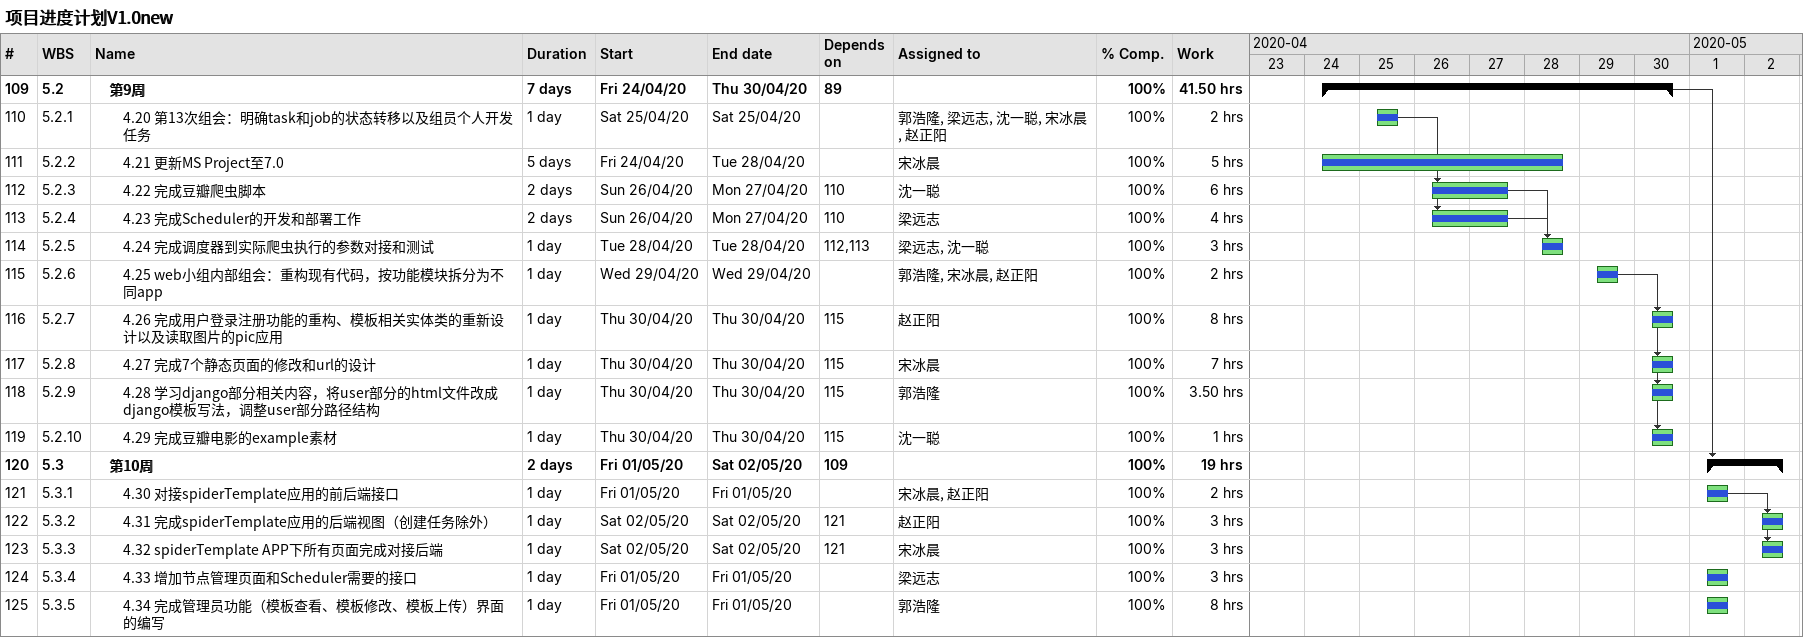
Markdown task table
项目进度计划V1.0new

| ID | WBS | Task | Duration | Start | Finish | Predecessors | Resources | % complete | Work (h) |
|---|---|---|---|---|---|---|---|---|---|
| 109 | 5.2 | **第9周** | 7d | 2020-04-24 | 2020-04-30 | 89 |  | 100 | 41.50 |
| 110 | 5.2.1 | 4.20 第13次组会：明确task和job的状态转移以及组员个人开发任务 | 1d | 2020-04-25 | 2020-04-25 |  | 郭浩隆, 梁远志, 沈一聪, 宋冰晨, 赵正阳 | 100 | 2 |
| 111 | 5.2.2 | 4.21 更新MS Project至7.0 | 5d | 2020-04-24 | 2020-04-28 |  | 宋冰晨 | 100 | 5 |
| 112 | 5.2.3 | 4.22 完成豆瓣爬虫脚本 | 2d | 2020-04-26 | 2020-04-27 | 110 | 沈一聪 | 100 | 6 |
| 113 | 5.2.4 | 4.23 完成Scheduler的开发和部署工作 | 2d | 2020-04-26 | 2020-04-27 | 110 | 梁远志 | 100 | 4 |
| 114 | 5.2.5 | 4.24 完成调度器到实际爬虫执行的参数对接和测试 | 1d | 2020-04-28 | 2020-04-28 | 112, 113 | 梁远志, 沈一聪 | 100 | 3 |
| 115 | 5.2.6 | 4.25 web小组内部组会：重构现有代码，按功能模块拆分为不同app | 1d | 2020-04-29 | 2020-04-29 |  | 郭浩隆, 宋冰晨, 赵正阳 | 100 | 2 |
| 116 | 5.2.7 | 4.26 完成用户登录注册功能的重构、模板相关实体类的重新设计以及读取图片的pic应用 | 1d | 2020-04-30 | 2020-04-30 | 115 | 赵正阳 | 100 | 8 |
| 117 | 5.2.8 | 4.27 完成7个静态页面的修改和url的设计 | 1d | 2020-04-30 | 2020-04-30 | 115 | 宋冰晨 | 100 | 7 |
| 118 | 5.2.9 | 4.28 学习django部分相关内容，将user部分的html文件改成django模板写法，调整user部分路径结构 | 1d | 2020-04-30 | 2020-04-30 | 115 | 郭浩隆 | 100 | 3.50 |
| 119 | 5.2.10 | 4.29 完成豆瓣电影的example素材 | 1d | 2020-04-30 | 2020-04-30 | 115 | 沈一聪 | 100 | 1 |
| 120 | 5.3 | **第10周** | 2d | 2020-05-01 | 2020-05-02 | 109 |  | 100 | 19 |
| 121 | 5.3.1 | 4.30 对接spiderTemplate应用的前后端接口 | 1d | 2020-05-01 | 2020-05-01 |  | 宋冰晨, 赵正阳 | 100 | 2 |
| 122 | 5.3.2 | 4.31 完成spiderTemplate应用的后端视图（创建任务除外） | 1d | 2020-05-02 | 2020-05-02 | 121 | 赵正阳 | 100 | 3 |
| 123 | 5.3.3 | 4.32 spiderTemplate APP下所有页面完成对接后端 | 1d | 2020-05-02 | 2020-05-02 | 121 | 宋冰晨 | 100 | 3 |
| 124 | 5.3.4 | 4.33 增加节点管理页面和Scheduler需要的接口 | 1d | 2020-05-01 | 2020-05-01 |  | 梁远志 | 100 | 3 |
| 125 | 5.3.5 | 4.34 完成管理员功能（模板查看、模板修改、模板上传）界面的编写 | 1d | 2020-05-01 | 2020-05-01 |  | 郭浩隆 | 100 | 8 |
